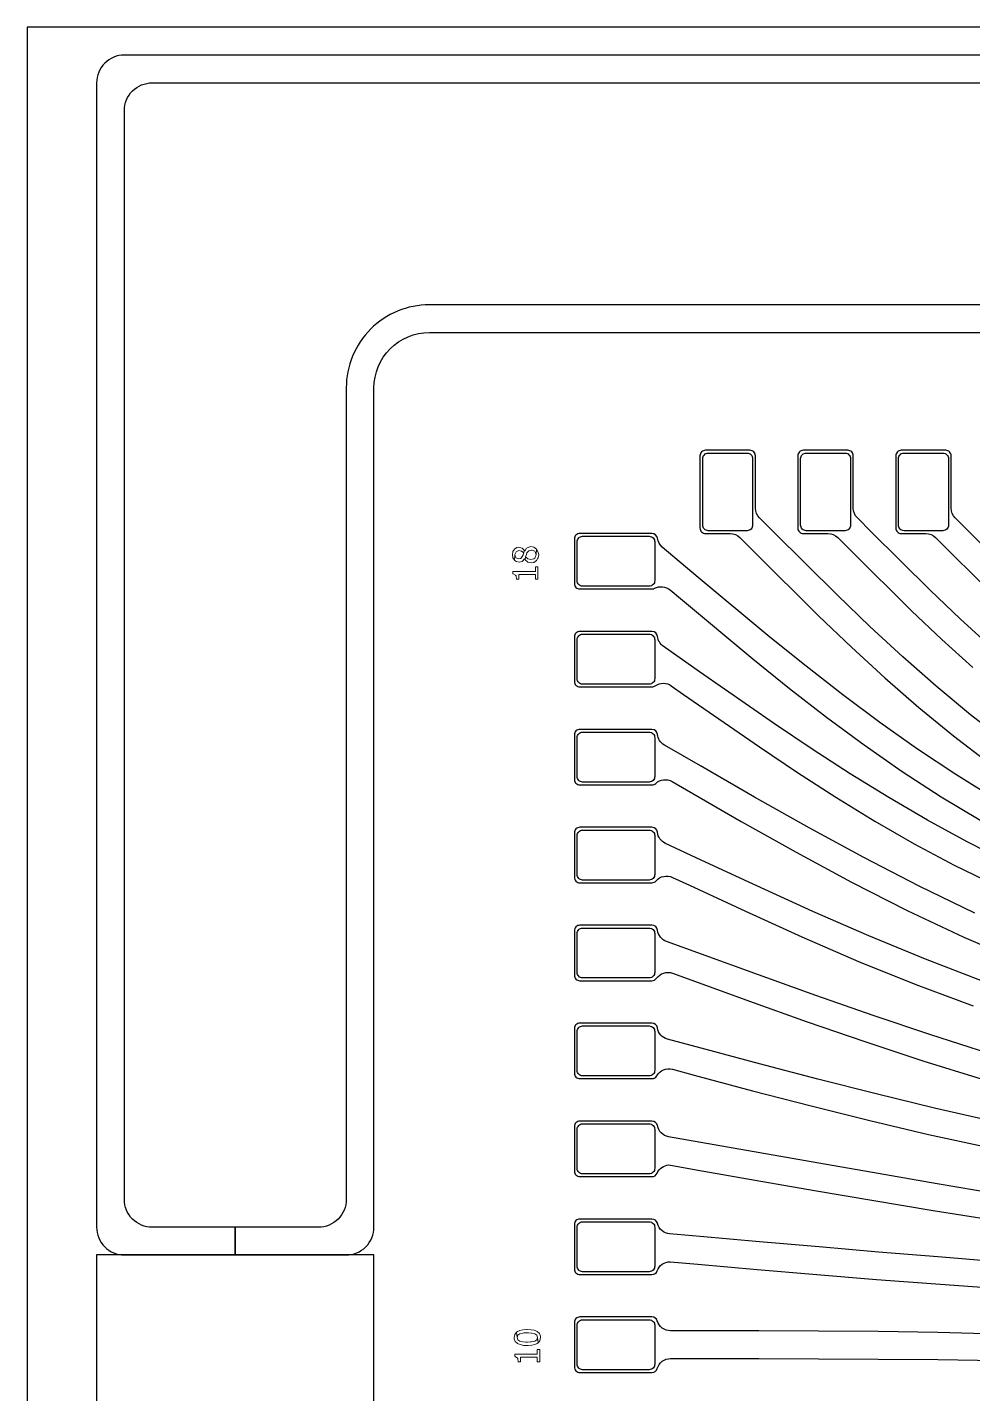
# Model space of a CAD drawing. Header units: millimetres. Extents: x 0 to 20, y 0 to 10.
# Drawn here: x 0 to 3.409, y 5.075 to 10 of the extents above; entities that cross this region are included whole.
import ezdxf

# ---------------------------------------------------------------- set-up
doc = ezdxf.new("R2010")
doc.units = ezdxf.units.MM
doc.header["$MEASUREMENT"] = 0
for name, color, linetype in [('Etch Layer 1', 10, 'Continuous'), ('Etch Layer 2', 112, 'Continuous'), ('Metal Layer 1', 52, 'Continuous')]:
    doc.layers.add(name, color=color, linetype=linetype)

msp = doc.modelspace()

# ---------------------------------------------------------------- linework, layer by layer
for points in [[(20, 10), (0, 10), (0, 0), (20, 0)], [(0.25, 4.575), (1.25, 4.575), (1.25, 5.575), (0.25, 5.575)]]:
    msp.add_lwpolyline(points, close=True)
at = {"layer": 'Etch Layer 1'}
for points in [[(3.7715, 9.9), (0.35, 9.9, 0.414214), (0.25, 9.8), (0.25, 5.675, 0.414214), (0.35, 5.575), (0.75, 5.575), (0.75, 5.675), (0.45, 5.675, -0.414214), (0.35, 5.775), (0.35, 9.7, -0.414214), (0.45, 9.8), (3.6715, 9.8, -0.414214)], [(3.6715, 9), (1.45, 9, 0.414214), (1.15, 8.7), (1.15, 5.775, -0.414214), (1.05, 5.675), (0.75, 5.675), (0.75, 5.575), (1.15, 5.575, 0.414214), (1.25, 5.675), (1.25, 8.7, -0.414214), (1.45, 8.9), (3.7715, 8.9, 0.414214)]]:
    msp.add_lwpolyline(points, format="xyb", dxfattribs=at)
at = {"layer": 'Etch Layer 2'}
for points in [[(3.7715, 9.9), (0.35, 9.9, 0.414214), (0.25, 9.8), (0.25, 5.675, 0.414214), (0.35, 5.575), (0.75, 5.575), (0.75, 5.675), (0.45, 5.675, -0.414214), (0.35, 5.775), (0.35, 9.7, -0.414214), (0.45, 9.8), (3.6715, 9.8, -0.414214)], [(3.6715, 9), (1.45, 9, 0.414214), (1.15, 8.7), (1.15, 5.775, -0.414214), (1.05, 5.675), (0.75, 5.675), (0.75, 5.575), (1.15, 5.575, 0.414214), (1.25, 5.675), (1.25, 8.7, -0.414214), (1.45, 8.9), (3.7715, 8.9, 0.414214)]]:
    msp.add_lwpolyline(points, format="xyb", dxfattribs=at)
for points in [[(2.4555, 8.1855, -0.414214), (2.4355, 8.2055), (2.4355, 8.4455, -0.414214), (2.4555, 8.4655), (2.5955, 8.4655, -0.414214), (2.6155, 8.4455), (2.6155, 8.2055, -0.414214), (2.5955, 8.1855)], [(2.8085, 8.1855, -0.414214), (2.7885, 8.2055), (2.7885, 8.4455, -0.414214), (2.8085, 8.4655), (2.9485, 8.4655, -0.414214), (2.9685, 8.4455), (2.9685, 8.2055, -0.414214), (2.9485, 8.1855)], [(3.1615, 8.1855, -0.414214), (3.1415, 8.2055), (3.1415, 8.4455, -0.414214), (3.1615, 8.4655), (3.3015, 8.4655, -0.414214), (3.3215, 8.4455), (3.3215, 8.2055, -0.414214), (3.3015, 8.1855)], [(2.2625, 8.0055, -0.414214), (2.2425, 7.9855), (2.0025, 7.9855, -0.414214), (1.9825, 8.0055), (1.9825, 8.1455, -0.414214), (2.0025, 8.1655), (2.2425, 8.1655, -0.414214), (2.2625, 8.1455)], [(2.2625, 7.6525, -0.414214), (2.2425, 7.6325), (2.0025, 7.6325, -0.414214), (1.9825, 7.6525), (1.9825, 7.7925, -0.414214), (2.0025, 7.8125), (2.2425, 7.8125, -0.414214), (2.2625, 7.7925)], [(2.2625, 7.2995, -0.414214), (2.2425, 7.2795), (2.0025, 7.2795, -0.414214), (1.9825, 7.2995), (1.9825, 7.4395, -0.414214), (2.0025, 7.4595), (2.2425, 7.4595, -0.414214), (2.2625, 7.4395)], [(2.2625, 6.9465, -0.414214), (2.2425, 6.9265), (2.0025, 6.9265, -0.414214), (1.9825, 6.9465), (1.9825, 7.0865, -0.414214), (2.0025, 7.1065), (2.2425, 7.1065, -0.414214), (2.2625, 7.0865)], [(2.2625, 6.5935, -0.414214), (2.2425, 6.5735), (2.0025, 6.5735, -0.414214), (1.9825, 6.5935), (1.9825, 6.7335, -0.414214), (2.0025, 6.7535), (2.2425, 6.7535, -0.414214), (2.2625, 6.7335)], [(2.2625, 6.2405, -0.414214), (2.2425, 6.2205), (2.0025, 6.2205, -0.414214), (1.9825, 6.2405), (1.9825, 6.3805, -0.414214), (2.0025, 6.4005), (2.2425, 6.4005, -0.414214), (2.2625, 6.3805)], [(2.2625, 5.8875, -0.414214), (2.2425, 5.8675), (2.0025, 5.8675, -0.414214), (1.9825, 5.8875), (1.9825, 6.0275, -0.414214), (2.0025, 6.0475), (2.2425, 6.0475, -0.414214), (2.2625, 6.0275)], [(2.2625, 5.5345, -0.414214), (2.2425, 5.5145), (2.0025, 5.5145, -0.414214), (1.9825, 5.5345), (1.9825, 5.6745, -0.414214), (2.0025, 5.6945), (2.2425, 5.6945, -0.414214), (2.2625, 5.6745)], [(2.2625, 5.1815, -0.414214), (2.2425, 5.1615), (2.0025, 5.1615, -0.414214), (1.9825, 5.1815), (1.9825, 5.3215, -0.414214), (2.0025, 5.3415), (2.2425, 5.3415, -0.414214), (2.2625, 5.3215)]]:
    msp.add_lwpolyline(points, format="xyb", close=True, dxfattribs=at)
at = {"layer": 'Metal Layer 1'}
for points in [[(3.5271, 7.424), (3.4009, 7.5221), (3.2775, 7.6247), (3.1567, 7.731), (3.038, 7.8406), (2.9211, 7.9527), (2.6904, 8.1814), (2.6401, 8.2316, -0.198912), (2.6255, 8.2669), (2.6255, 8.4555, 0.414214), (2.6055, 8.4755), (2.4455, 8.4755, 0.414214), (2.4255, 8.4555), (2.4255, 8.1955, 0.414214), (2.4455, 8.1755), (2.5341, 8.1755, -0.198912), (2.5694, 8.1609), (2.6196, 8.1106), (2.8535, 7.8791), (2.972, 7.7658), (3.0923, 7.6554), (3.215, 7.5485), (3.3403, 7.4458), (3.4686, 7.348)], [(3.4734, 7.7685), (3.3638, 7.8683), (3.256, 7.971), (3.0434, 8.1814), (2.9931, 8.2316, -0.198912), (2.9785, 8.2669), (2.9785, 8.4555, 0.414214), (2.9585, 8.4755), (2.7985, 8.4755, 0.414214), (2.7785, 8.4555), (2.7785, 8.1955, 0.414214), (2.7985, 8.1755), (2.8871, 8.1755, -0.198912), (2.9224, 8.1609), (2.9726, 8.1106), (3.1885, 7.8973), (3.298, 7.7933), (3.4093, 7.6925)], [(3.5919, 7.9877), (3.3964, 8.1814), (3.3461, 8.2316, -0.198912), (3.3315, 8.2669), (3.3315, 8.4555, 0.414214), (3.3115, 8.4755), (3.1515, 8.4755, 0.414214), (3.1315, 8.4555), (3.1315, 8.1955, 0.414214), (3.1515, 8.1755), (3.2401, 8.1755, -0.198912), (3.2754, 8.1609), (3.3256, 8.1106), (3.5244, 7.914)], [(3.4886, 7.2196), (3.3479, 7.3067), (3.2097, 7.3985), (3.0739, 7.4945), (2.9402, 7.5943), (2.8083, 7.6971), (2.6779, 7.8024), (2.4195, 8.0174), (2.2898, 8.1263, -0.1878), (2.2723, 8.1581, 0.376598), (2.2525, 8.1755), (1.9925, 8.1755, 0.414214), (1.9725, 8.1555), (1.9725, 7.9955, 0.414214), (1.9925, 7.9755), (2.2525, 7.9755, 0.124198), (2.262, 7.9779, -0.307253), (2.3178, 7.9722), (2.3553, 7.9408), (2.6166, 7.7235), (2.7486, 7.6173), (2.8821, 7.5138), (3.0175, 7.4138), (3.1552, 7.318), (3.2953, 7.2268), (3.4381, 7.1408)], [(3.5328, 6.9909), (3.3885, 7.064), (3.2463, 7.1417), (3.106, 7.2237), (2.9673, 7.3095), (2.8301, 7.3985), (2.6941, 7.49), (2.4241, 7.6774), (2.2934, 7.7689, -0.217046), (2.2724, 7.8046, 0.383781), (2.2525, 7.8225), (1.9925, 7.8225, 0.414214), (1.9725, 7.8025), (1.9725, 7.6425, 0.414214), (1.9925, 7.6225), (2.2525, 7.6225, 0.157584), (2.2642, 7.6263, -0.319242), (2.3221, 7.6267), (2.3667, 7.5955), (2.6396, 7.4062), (2.7772, 7.314), (2.916, 7.2247), (3.0562, 7.1389), (3.1983, 7.0573), (3.3423, 6.9804), (3.4884, 6.9087)], [(3.4172, 6.8067), (3.2155, 6.9041), (3.0161, 7.0072), (2.8187, 7.1147), (2.6227, 7.2254), (2.4274, 7.3378), (2.2972, 7.413, -0.242068), (2.2724, 7.4514, 0.386022), (2.2525, 7.4695), (1.9925, 7.4695, 0.414214), (1.9725, 7.4495), (1.9725, 7.2895, 0.414214), (1.9925, 7.2695), (2.2525, 7.2695, 0.188881), (2.2661, 7.2748, -0.328707), (2.325, 7.2814), (2.3774, 7.2512), (2.5744, 7.1379), (2.7723, 7.0265), (2.9716, 6.9189), (3.1729, 6.8164), (3.3768, 6.7203), (3.5834, 6.6316)], [(3.4448, 6.562), (3.239, 6.6406), (3.0349, 6.7247), (2.8323, 6.8133), (2.6306, 6.905), (2.4296, 6.9984), (2.301, 7.0584, -0.263745), (2.2724, 7.0986, 0.384365), (2.2525, 7.1165), (1.9925, 7.1165, 0.414214), (1.9725, 7.0965), (1.9725, 6.9365, 0.414214), (1.9925, 6.9165), (2.2525, 6.9165, 0.2181), (2.2676, 6.9234, -0.335635), (2.3266, 6.9361), (2.3873, 6.9078), (2.59, 6.8137), (2.7932, 6.7216), (2.9976, 6.6331), (3.2035, 6.5499), (3.4111, 6.4729)], [(3.4674, 6.3012), (3.2585, 6.3681), (3.0506, 6.4379), (2.8435, 6.5102), (2.6369, 6.5843), (2.4306, 6.6592), (2.3049, 6.7049, -0.282524), (2.2724, 6.7459, 0.37939), (2.2525, 6.7635), (1.9925, 6.7635, 0.414214), (1.9725, 6.7435), (1.9725, 6.5835, 0.414214), (1.9925, 6.5635), (2.2525, 6.5635, 0.24522), (2.2689, 6.5721, -0.340003), (2.327, 6.5904), (2.3964, 6.5652), (2.6039, 6.4899), (2.8117, 6.4158), (3.0202, 6.3439), (3.2295, 6.2751), (3.4399, 6.2103)], [(3.483, 6.0563), (3.2715, 6.1043), (3.0606, 6.1553), (2.8502, 6.2088), (2.6402, 6.2639), (2.4303, 6.32), (2.3088, 6.3525, -0.298631), (2.2723, 6.3935, 0.371445), (2.2525, 6.4105), (1.9925, 6.4105, 0.414214), (1.9725, 6.3905), (1.9725, 6.2305, 0.414214), (1.9925, 6.2105), (2.2525, 6.2105, 0.270198), (2.2699, 6.2206, -0.341795), (2.3264, 6.2443), (2.4044, 6.2234), (2.6153, 6.1671), (2.8264, 6.112), (3.0379, 6.0592), (3.2499, 6.0095), (3.4625, 5.9636)], [(3.4941, 5.7957), (3.2808, 5.8319), (3.0677, 5.8686), (2.8547, 5.9058), (2.6418, 5.9432), (2.4289, 5.9807), (2.3126, 6.0012, -0.312174), (2.2722, 6.0412, 0.360752), (2.2525, 6.0575), (1.9925, 6.0575, 0.414214), (1.9725, 6.0375), (1.9725, 5.8775, 0.414214), (1.9925, 5.8575), (2.2525, 5.8575, 0.299123), (2.2709, 5.8696, -0.279107), (2.3131, 5.8996), (2.4115, 5.8822), (2.625, 5.8446), (2.8385, 5.8075), (3.0521, 5.7711), (3.2659, 5.7358), (3.4799, 5.7019)], [(3.4983, 5.5503), (3.2838, 5.5677), (3.0694, 5.5856), (2.855, 5.6039), (2.6406, 5.6225), (2.4263, 5.6412), (2.3162, 5.6509, -0.32319), (2.272, 5.6891, 0.347461), (2.2525, 5.7045), (1.9925, 5.7045, 0.414214), (1.9725, 5.6845), (1.9725, 5.5245, 0.414214), (1.9925, 5.5045), (2.2525, 5.5045, 0.314382), (2.2713, 5.5176, -0.313029), (2.318, 5.5503), (2.4176, 5.5416), (2.6322, 5.5229), (2.8469, 5.5046), (3.0617, 5.4871), (3.2765, 5.4707), (3.4913, 5.4557)], [(3.4983, 5.2895), (3.2832, 5.295), (3.0681, 5.2986), (2.8529, 5.3006), (2.6377, 5.3014), (2.4225, 5.3015), (2.3196, 5.3015, -0.331679), (2.2717, 5.3372, 0.331679), (2.2525, 5.3515), (1.9925, 5.3515, 0.414214), (1.9725, 5.3315), (1.9725, 5.1715, 0.414214), (1.9925, 5.1515), (2.2525, 5.1515, 0.331679), (2.2717, 5.1658, -0.331679), (2.3196, 5.2015), (2.4225, 5.2015), (2.6376, 5.2014), (2.8526, 5.201), (3.0677, 5.1999), (3.2827, 5.1978), (3.4978, 5.1946)]]:
    msp.add_lwpolyline(points, format="xyb", dxfattribs=at)
at = {"layer": 'Metal Layer 1', "lineweight": 0}
for points in [[(1.7562, 8.0793), (1.7625, 8.074), (1.7732, 8.0722), (1.7741, 8.0722), (1.7848, 8.0749), (1.7857, 8.0758), (1.7929, 8.0847), (1.7938, 8.0847), (1.7956, 8.0811), (1.7965, 8.0919), (1.8, 8.0999), (1.8018, 8.1053), (1.809, 8.1133), (1.8179, 8.116), (1.8206, 8.116), (1.8296, 8.1115), (1.8313, 8.1098), (1.8349, 8.099), (1.8358, 8.1196), (1.8269, 8.1259), (1.8161, 8.1285), (1.8126, 8.1276), (1.8027, 8.1241), (1.8, 8.1223), (1.7938, 8.1124), (1.7938, 8.1124), (1.792, 8.1151), (1.7902, 8.1053), (1.7875, 8.0981), (1.7848, 8.0928), (1.7795, 8.0856), (1.7714, 8.0838), (1.7714, 8.0838), (1.7616, 8.0883), (1.7616, 8.0883), (1.758, 8.099)], [(1.749, 8.099), (1.7508, 8.0883), (1.7562, 8.0793), (1.758, 8.099), (1.758, 8.0999), (1.7625, 8.1098), (1.7625, 8.1098), (1.7723, 8.1142), (1.7821, 8.1124), (1.7902, 8.1053), (1.792, 8.1151), (1.7839, 8.1223), (1.783, 8.1232), (1.7723, 8.1259), (1.7651, 8.125), (1.7562, 8.1187), (1.7508, 8.1107)], [(1.7956, 8.0811), (1.8036, 8.0731), (1.8054, 8.0722), (1.817, 8.0695), (1.8269, 8.0713), (1.8358, 8.0776), (1.8412, 8.0865), (1.8421, 8.0874), (1.8439, 8.099), (1.8439, 8.0999), (1.8412, 8.1107), (1.8358, 8.1196), (1.8349, 8.099), (1.834, 8.0963), (1.8296, 8.0865), (1.8269, 8.0847), (1.8161, 8.082), (1.8152, 8.082), (1.8045, 8.0847), (1.8045, 8.0847), (1.7965, 8.0919)], [(1.7508, 8.0391), (1.7508, 8.0301), (1.7517, 8.0301), (1.7607, 8.0248), (1.7625, 8.023), (1.7634, 8.0113), (1.7723, 8.0113), (1.7723, 8.0275), (1.8322, 8.0275), (1.8322, 8.0113), (1.8412, 8.0113), (1.8412, 8.0552), (1.8322, 8.0552), (1.8322, 8.0391)], [(1.7559, 5.2776), (1.7559, 5.2732), (1.7595, 5.2633), (1.7676, 5.2562), (1.7694, 5.2544), (1.7783, 5.2517), (1.789, 5.249), (1.8033, 5.249), (1.806, 5.249), (1.8195, 5.2499), (1.8302, 5.2517), (1.8382, 5.2553), (1.8418, 5.2579), (1.84, 5.2776), (1.8373, 5.2687), (1.8302, 5.2642), (1.8302, 5.2642), (1.8186, 5.2615), (1.815, 5.2615), (1.8033, 5.2606), (1.798, 5.2606), (1.7872, 5.2615), (1.7863, 5.2615), (1.7756, 5.2642), (1.7685, 5.2696), (1.7658, 5.2776), (1.764, 5.2964), (1.7577, 5.2884)], [(1.764, 5.2964), (1.7658, 5.2776), (1.7685, 5.2857), (1.7756, 5.291), (1.7756, 5.291), (1.7863, 5.2928), (1.7908, 5.2937), (1.8025, 5.2937), (1.8078, 5.2937), (1.8186, 5.2928), (1.8195, 5.2928), (1.8302, 5.291), (1.8373, 5.2857), (1.84, 5.2776), (1.8418, 5.2579), (1.8481, 5.266), (1.8499, 5.2776), (1.8499, 5.2821), (1.8463, 5.2919), (1.8382, 5.2991), (1.8364, 5.3), (1.8275, 5.3036), (1.8168, 5.3054), (1.8025, 5.3063), (1.7998, 5.3063), (1.7863, 5.3054), (1.7765, 5.3027), (1.7676, 5.2991)], [(1.7577, 5.2177), (1.7577, 5.2087), (1.7586, 5.2087), (1.7676, 5.2034), (1.7685, 5.2016), (1.7702, 5.1899), (1.7783, 5.1899), (1.7783, 5.2061), (1.8382, 5.2061), (1.8382, 5.1899), (1.8481, 5.1899), (1.8481, 5.2338), (1.8382, 5.2338), (1.8382, 5.2177)]]:
    msp.add_lwpolyline(points, close=True, dxfattribs=at)

doc.saveas('drawing.dxf')
